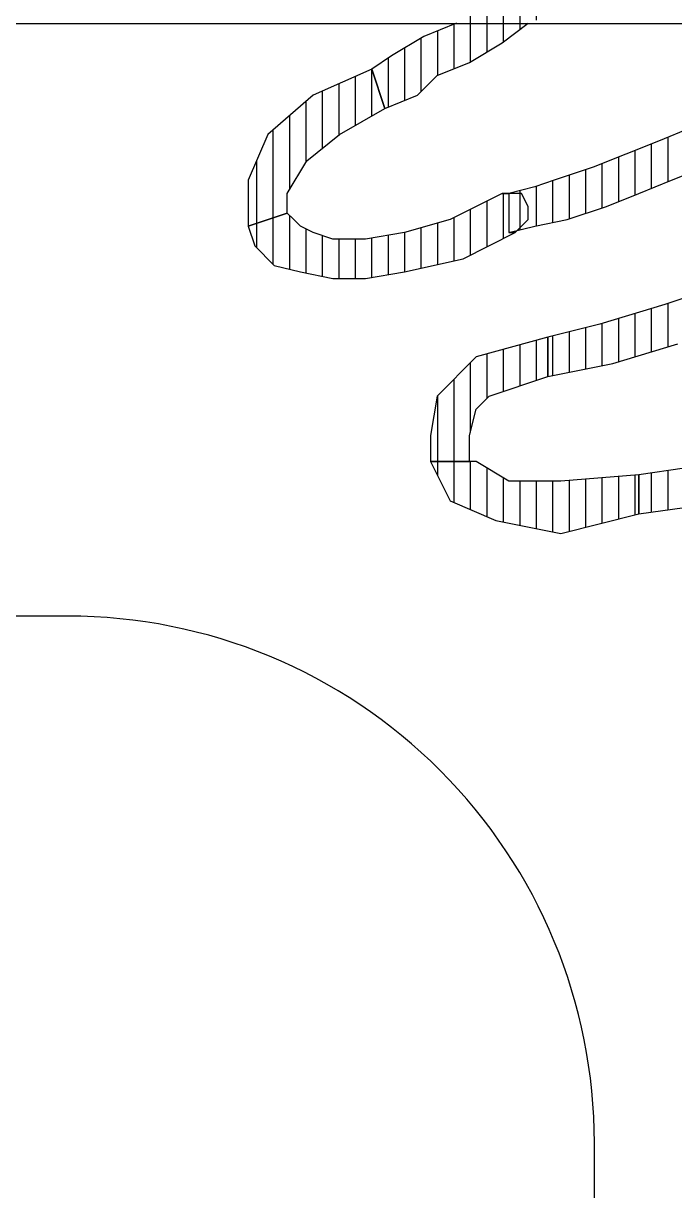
# Model space of a CAD drawing. Header units: millimetres. Extents: x 11489 to 12006, y 36725 to 37730.
# Drawn here: x 11565 to 11569.95, y 37447.32 to 37456.18 of the extents above; entities that cross this region are included whole.
import ezdxf

# ---------------------------------------------------------------- set-up
doc = ezdxf.new("R2010")
doc.units = ezdxf.units.MM
doc.layers.add('OC-Mutfak_Ekipman', color=252, linetype='Continuous')
doc.layers.add('S2000-002 Çizgi', color=7, linetype='Continuous')
pattern_1 = [(360, (-19413.11011, 29189.02214), (1e-16, 0.125), [25])]

# ---------------------------------------------------------------- blocks, each defined once
blk = doc.blocks.new('A$C72f7f077')
at = {"layer": 'S2000-002 Çizgi'}
for points in [[(113, 3), (7, 3, -0.414214), (3, 7), (3, 63, -0.414214), (7, 67), (113, 67, -0.414214), (117, 63), (117, 7, -0.414214)], [(66.5, 10), (108.5, 10, 0.414214), (112.5, 14), (112.5, 56, 0.414214), (108.5, 60), (66.5, 60, 0.414214), (62.5, 56), (62.5, 14, 0.414214)]]:
    blk.add_lwpolyline(points, format="xyb", close=True, dxfattribs=at)
blk = doc.blocks.new('A$C0b4f8896')
at = {"ltscale": 30}
h = blk.add_hatch(dxfattribs=at)
h.set_pattern_fill('DC_LINES', color=256, scale=0.1, style=0)
h.set_pattern_definition(pattern_1)
edge = h.paths.add_edge_path(flags=0)
edge.add_line((8.991, 12.0723), (8.8917, 12.5664))
edge.add_line((8.8917, 12.5664), (8.7427, 13.0615))
edge.add_line((8.7427, 13.0615), (8.5936, 13.5068))
edge.add_line((8.5936, 13.5068), (8.395, 13.9023))
edge.add_line((8.395, 13.9023), (8.1963, 14.2988))
edge.add_line((8.1963, 14.2988), (7.9479, 14.7441))
edge.add_line((7.9479, 14.7441), (7.7492, 15.041))
edge.add_line((7.7492, 15.041), (7.6002, 15.3379))
edge.add_line((7.6002, 15.3379), (7.3021, 15.2383))
edge.add_line((7.3021, 15.2383), (7.4511, 14.9414))
edge.add_line((7.4511, 14.9414), (7.6498, 14.5459))
edge.add_line((7.6498, 14.5459), (7.8982, 14.1992))
edge.add_line((7.8982, 14.1992), (8.0969, 13.8037))
edge.add_line((8.0969, 13.8037), (8.2956, 13.4082))
edge.add_line((8.2956, 13.4082), (8.4446, 12.9629))
edge.add_line((8.4446, 12.9629), (8.5936, 12.4678))
edge.add_line((8.5936, 12.4678), (8.693, 12.0723))
h = blk.add_hatch(dxfattribs=at)
h.set_pattern_fill('DC_LINES', color=256, scale=0.1, style=0)
h.set_pattern_definition(pattern_1)
edge = h.paths.add_edge_path(flags=0)
edge.add_line((8.991, 12.0723), (8.8917, 12.5664))
edge.add_line((8.8917, 12.5664), (8.7427, 13.0615))
edge.add_line((8.7427, 13.0615), (8.5936, 13.5068))
edge.add_line((8.5936, 13.5068), (8.395, 13.9023))
edge.add_line((8.395, 13.9023), (8.1963, 14.2988))
edge.add_line((8.1963, 14.2988), (7.9479, 14.7441))
edge.add_line((7.9479, 14.7441), (7.7492, 15.041))
edge.add_line((7.7492, 15.041), (7.6002, 15.3379))
edge.add_line((7.6002, 15.3379), (7.3021, 15.2383))
edge.add_line((7.3021, 15.2383), (7.4511, 14.9414))
edge.add_line((7.4511, 14.9414), (7.6498, 14.5459))
edge.add_line((7.6498, 14.5459), (7.8982, 14.1992))
edge.add_line((7.8982, 14.1992), (8.0969, 13.8037))
edge.add_line((8.0969, 13.8037), (8.2956, 13.4082))
edge.add_line((8.2956, 13.4082), (8.4446, 12.9629))
edge.add_line((8.4446, 12.9629), (8.5936, 12.4678))
edge.add_line((8.5936, 12.4678), (8.693, 12.0723))
h = blk.add_hatch(dxfattribs=at)
h.set_pattern_fill('DC_LINES', color=256, scale=0.1, style=0)
h.set_pattern_definition(pattern_1)
edge = h.paths.add_edge_path(flags=0)
edge.add_line((9.1401, 14.7441), (9.2394, 14.6445))
edge.add_line((9.2394, 14.6445), (9.2891, 14.4473))
edge.add_line((9.2891, 14.4473), (9.3884, 14.249))
edge.add_line((9.3884, 14.249), (9.4381, 14.002))
edge.add_line((9.4381, 14.002), (9.5375, 13.7539))
edge.add_line((9.5375, 13.7539), (9.5871, 13.4082))
edge.add_line((9.5871, 13.4082), (9.6865, 13.1113))
edge.add_line((9.6865, 13.1113), (9.7362, 12.7646))
edge.add_line((9.7362, 12.7646), (10.0342, 12.7646))
edge.add_line((10.0342, 12.7646), (9.9845, 13.1113))
edge.add_line((9.9845, 13.1113), (9.8852, 13.4082))
edge.add_line((9.8852, 13.4082), (9.8355, 13.7539))
edge.add_line((9.8355, 13.7539), (9.7362, 14.1006))
edge.add_line((9.7362, 14.1006), (9.6865, 14.3477))
edge.add_line((9.6865, 14.3477), (9.5871, 14.5459))
edge.add_line((9.5871, 14.5459), (9.5375, 14.7441))
edge.add_line((9.5375, 14.7441), (9.4381, 14.9414))
h = blk.add_hatch(dxfattribs=at)
h.set_pattern_fill('DC_LINES', color=256, scale=0.1, style=0)
h.set_pattern_definition(pattern_1)
edge = h.paths.add_edge_path(flags=0)
edge.add_line((9.1401, 14.7441), (9.2394, 14.6445))
edge.add_line((9.2394, 14.6445), (9.2891, 14.4473))
edge.add_line((9.2891, 14.4473), (9.3884, 14.249))
edge.add_line((9.3884, 14.249), (9.4381, 14.002))
edge.add_line((9.4381, 14.002), (9.5375, 13.7539))
edge.add_line((9.5375, 13.7539), (9.5871, 13.4082))
edge.add_line((9.5871, 13.4082), (9.6865, 13.1113))
edge.add_line((9.6865, 13.1113), (9.7362, 12.7646))
edge.add_line((9.7362, 12.7646), (10.0342, 12.7646))
edge.add_line((10.0342, 12.7646), (9.9845, 13.1113))
edge.add_line((9.9845, 13.1113), (9.8852, 13.4082))
edge.add_line((9.8852, 13.4082), (9.8355, 13.7539))
edge.add_line((9.8355, 13.7539), (9.7362, 14.1006))
edge.add_line((9.7362, 14.1006), (9.6865, 14.3477))
edge.add_line((9.6865, 14.3477), (9.5871, 14.5459))
edge.add_line((9.5871, 14.5459), (9.5375, 14.7441))
edge.add_line((9.5375, 14.7441), (9.4381, 14.9414))
h = blk.add_hatch(dxfattribs=at)
h.set_pattern_fill('DC_LINES', color=256, scale=0.1, style=0)
h.set_pattern_definition(pattern_1)
edge = h.paths.add_edge_path(flags=0)
edge.add_line((6.9047, 13.5068), (7.0041, 13.3584))
edge.add_line((7.0041, 13.3584), (7.1035, 13.1602))
edge.add_line((7.1035, 13.1602), (7.2028, 12.9131))
edge.add_line((7.2028, 12.9131), (7.3021, 12.666))
edge.add_line((7.3021, 12.666), (7.4015, 12.418))
edge.add_line((7.4015, 12.418), (7.5008, 12.1221))
edge.add_line((7.5008, 12.1221), (7.5505, 11.9736))
edge.add_line((7.5505, 11.9736), (7.6002, 11.7754))
edge.add_line((7.6002, 11.7754), (7.8982, 11.7754))
edge.add_line((7.8982, 11.7754), (7.8485, 11.9736))
edge.add_line((7.8485, 11.9736), (7.7989, 12.2207))
edge.add_line((7.7989, 12.2207), (7.6995, 12.5176))
edge.add_line((7.6995, 12.5176), (7.6002, 12.7646))
edge.add_line((7.6002, 12.7646), (7.5008, 13.0117))
edge.add_line((7.5008, 13.0117), (7.4015, 13.2598))
edge.add_line((7.4015, 13.2598), (7.3021, 13.457))
edge.add_line((7.3021, 13.457), (7.2028, 13.6055))
h = blk.add_hatch(dxfattribs=at)
h.set_pattern_fill('DC_LINES', color=256, scale=0.1, style=0)
h.set_pattern_definition(pattern_1)
edge = h.paths.add_edge_path(flags=0)
edge.add_line((6.9047, 13.5068), (7.0041, 13.3584))
edge.add_line((7.0041, 13.3584), (7.1035, 13.1602))
edge.add_line((7.1035, 13.1602), (7.2028, 12.9131))
edge.add_line((7.2028, 12.9131), (7.3021, 12.666))
edge.add_line((7.3021, 12.666), (7.4015, 12.418))
edge.add_line((7.4015, 12.418), (7.5008, 12.1221))
edge.add_line((7.5008, 12.1221), (7.5505, 11.9736))
edge.add_line((7.5505, 11.9736), (7.6002, 11.7754))
edge.add_line((7.6002, 11.7754), (7.8982, 11.7754))
edge.add_line((7.8982, 11.7754), (7.8485, 11.9736))
edge.add_line((7.8485, 11.9736), (7.7989, 12.2207))
edge.add_line((7.7989, 12.2207), (7.6995, 12.5176))
edge.add_line((7.6995, 12.5176), (7.6002, 12.7646))
edge.add_line((7.6002, 12.7646), (7.5008, 13.0117))
edge.add_line((7.5008, 13.0117), (7.4015, 13.2598))
edge.add_line((7.4015, 13.2598), (7.3021, 13.457))
edge.add_line((7.3021, 13.457), (7.2028, 13.6055))
h = blk.add_hatch(dxfattribs=at)
h.set_pattern_fill('DC_LINES', color=256, scale=0.1, style=0)
h.set_pattern_definition(pattern_1)
edge = h.paths.add_edge_path(flags=0)
edge.add_line((9.7362, 12.7646), (9.7858, 12.1709))
edge.add_line((9.7858, 12.1709), (9.7858, 11.7754))
edge.add_line((9.7858, 11.7754), (9.6368, 11.5283))
edge.add_line((9.6368, 11.5283), (9.6368, 11.4785))
edge.add_line((9.6368, 11.4785), (9.6368, 11.1816))
edge.add_line((9.6368, 11.1816), (9.9349, 11.3301))
edge.add_line((9.9349, 11.3301), (10.0839, 11.6768))
edge.add_line((10.0839, 11.6768), (10.1832, 12.1709))
edge.add_line((10.1832, 12.1709), (10.0342, 12.7646))
h = blk.add_hatch(dxfattribs=at)
h.set_pattern_fill('DC_LINES', color=256, scale=0.1, style=0)
h.set_pattern_definition(pattern_1)
edge = h.paths.add_edge_path(flags=0)
edge.add_line((9.7362, 12.7646), (9.7858, 12.1709))
edge.add_line((9.7858, 12.1709), (9.7858, 11.7754))
edge.add_line((9.7858, 11.7754), (9.6368, 11.5283))
edge.add_line((9.6368, 11.5283), (9.6368, 11.4785))
edge.add_line((9.6368, 11.4785), (9.6368, 11.1816))
edge.add_line((9.6368, 11.1816), (9.9349, 11.3301))
edge.add_line((9.9349, 11.3301), (10.0839, 11.6768))
edge.add_line((10.0839, 11.6768), (10.1832, 12.1709))
edge.add_line((10.1832, 12.1709), (10.0342, 12.7646))
h = blk.add_hatch(dxfattribs=at)
h.set_pattern_fill('DC_LINES', color=256, scale=0.1, style=0)
h.set_pattern_definition(pattern_1)
edge = h.paths.add_edge_path(flags=0)
edge.add_line((6.9544, 10.835), (6.855, 11.083))
edge.add_line((6.855, 11.083), (6.706, 11.2314))
edge.add_line((6.706, 11.2314), (6.6067, 11.4785))
edge.add_line((6.6067, 11.4785), (6.4576, 11.7256))
edge.add_line((6.4576, 11.7256), (6.3087, 11.9238))
edge.add_line((6.3087, 11.9238), (6.2093, 12.1709))
edge.add_line((6.2093, 12.1709), (6.0602, 12.3691))
edge.add_line((6.0602, 12.3691), (5.9609, 12.5176))
edge.add_line((5.9609, 12.5176), (5.6628, 12.3193))
edge.add_line((5.6628, 12.3193), (5.7622, 12.1709))
edge.add_line((5.7622, 12.1709), (5.9112, 11.9736))
edge.add_line((5.9112, 11.9736), (6.0106, 11.8242))
edge.add_line((6.0106, 11.8242), (6.1596, 11.5283))
edge.add_line((6.1596, 11.5283), (6.3087, 11.3799))
edge.add_line((6.3087, 11.3799), (6.408, 11.1318))
edge.add_line((6.408, 11.1318), (6.557, 10.8848))
edge.add_line((6.557, 10.8848), (6.6564, 10.7363))
h = blk.add_hatch(dxfattribs=at)
h.set_pattern_fill('DC_LINES', color=256, scale=0.1, style=0)
h.set_pattern_definition(pattern_1)
edge = h.paths.add_edge_path(flags=0)
edge.add_line((6.9544, 10.835), (6.855, 11.083))
edge.add_line((6.855, 11.083), (6.706, 11.2314))
edge.add_line((6.706, 11.2314), (6.6067, 11.4785))
edge.add_line((6.6067, 11.4785), (6.4576, 11.7256))
edge.add_line((6.4576, 11.7256), (6.3087, 11.9238))
edge.add_line((6.3087, 11.9238), (6.2093, 12.1709))
edge.add_line((6.2093, 12.1709), (6.0602, 12.3691))
edge.add_line((6.0602, 12.3691), (5.9609, 12.5176))
edge.add_line((5.9609, 12.5176), (5.6628, 12.3193))
edge.add_line((5.6628, 12.3193), (5.7622, 12.1709))
edge.add_line((5.7622, 12.1709), (5.9112, 11.9736))
edge.add_line((5.9112, 11.9736), (6.0106, 11.8242))
edge.add_line((6.0106, 11.8242), (6.1596, 11.5283))
edge.add_line((6.1596, 11.5283), (6.3087, 11.3799))
edge.add_line((6.3087, 11.3799), (6.408, 11.1318))
edge.add_line((6.408, 11.1318), (6.557, 10.8848))
edge.add_line((6.557, 10.8848), (6.6564, 10.7363))
h = blk.add_hatch(dxfattribs=at)
h.set_pattern_fill('DC_LINES', color=256, scale=0.1, style=0)
h.set_pattern_definition(pattern_1)
edge = h.paths.add_edge_path(flags=0)
edge.add_line((9.6368, 11.4785), (9.4381, 11.4785))
edge.add_line((9.4381, 11.4785), (9.2394, 11.5283))
edge.add_line((9.2394, 11.5283), (9.1401, 11.627))
edge.add_line((9.1401, 11.627), (8.991, 12.0723))
edge.add_line((8.991, 12.0723), (8.693, 12.0723))
edge.add_line((8.693, 12.0723), (8.842, 11.5283))
edge.add_line((8.842, 11.5283), (9.1401, 11.2314))
edge.add_line((9.1401, 11.2314), (9.4381, 11.1816))
edge.add_line((9.4381, 11.1816), (9.6368, 11.1816))
h = blk.add_hatch(dxfattribs=at)
h.set_pattern_fill('DC_LINES', color=256, scale=0.1, style=0)
h.set_pattern_definition(pattern_1)
edge = h.paths.add_edge_path(flags=0)
edge.add_line((9.6368, 11.4785), (9.4381, 11.4785))
edge.add_line((9.4381, 11.4785), (9.2394, 11.5283))
edge.add_line((9.2394, 11.5283), (9.1401, 11.627))
edge.add_line((9.1401, 11.627), (8.991, 12.0723))
edge.add_line((8.991, 12.0723), (8.693, 12.0723))
edge.add_line((8.693, 12.0723), (8.842, 11.5283))
edge.add_line((8.842, 11.5283), (9.1401, 11.2314))
edge.add_line((9.1401, 11.2314), (9.4381, 11.1816))
edge.add_line((9.4381, 11.1816), (9.6368, 11.1816))
h = blk.add_hatch(dxfattribs=at)
h.set_pattern_fill('DC_LINES', color=256, scale=0.1, style=0)
h.set_pattern_definition(pattern_1)
edge = h.paths.add_edge_path(flags=0)
edge.add_line((7.6002, 11.7754), (7.6002, 11.7256))
edge.add_line((7.6002, 11.7256), (7.7989, 11.3301))
edge.add_line((7.7989, 11.3301), (7.8982, 10.9834))
edge.add_line((7.8982, 10.9834), (7.9479, 10.6865))
edge.add_line((7.9479, 10.6865), (7.9479, 10.4395))
edge.add_line((7.9479, 10.4395), (7.8982, 10.291))
edge.add_line((7.8982, 10.291), (7.8485, 10.1924))
edge.add_line((7.8485, 10.1924), (7.7989, 10.1426))
edge.add_line((7.7989, 10.1426), (7.7492, 10.0928))
edge.add_line((7.7492, 10.0928), (7.8485, 9.7959))
edge.add_line((7.8485, 9.7959), (7.9975, 9.8457))
edge.add_line((7.9975, 9.8457), (8.1466, 9.9941))
edge.add_line((8.1466, 9.9941), (8.1963, 10.1924))
edge.add_line((8.1963, 10.1924), (8.2459, 10.4395))
edge.add_line((8.2459, 10.4395), (8.2459, 10.6865))
edge.add_line((8.2459, 10.6865), (8.1963, 10.9834))
edge.add_line((8.1963, 10.9834), (8.0969, 11.4287))
edge.add_line((8.0969, 11.4287), (7.8982, 11.8242))
edge.add_line((7.8982, 11.8242), (7.8982, 11.7754))
edge.add_line((7.8982, 11.7754), (7.8982, 11.8242))
edge.add_line((7.8982, 11.8242), (7.7989, 11.9238))
edge.add_line((7.7989, 11.9238), (7.6995, 11.9238))
edge.add_line((7.6995, 11.9238), (7.6002, 11.874))
edge.add_line((7.6002, 11.874), (7.6002, 11.7256))
h = blk.add_hatch(dxfattribs=at)
h.set_pattern_fill('DC_LINES', color=256, scale=0.1, style=0)
h.set_pattern_definition(pattern_1)
edge = h.paths.add_edge_path(flags=0)
edge.add_line((7.6002, 11.7754), (7.6002, 11.7256))
edge.add_line((7.6002, 11.7256), (7.7989, 11.3301))
edge.add_line((7.7989, 11.3301), (7.8982, 10.9834))
edge.add_line((7.8982, 10.9834), (7.9479, 10.6865))
edge.add_line((7.9479, 10.6865), (7.9479, 10.4395))
edge.add_line((7.9479, 10.4395), (7.8982, 10.291))
edge.add_line((7.8982, 10.291), (7.8485, 10.1924))
edge.add_line((7.8485, 10.1924), (7.7989, 10.1426))
edge.add_line((7.7989, 10.1426), (7.7492, 10.0928))
edge.add_line((7.7492, 10.0928), (7.8485, 9.7959))
edge.add_line((7.8485, 9.7959), (7.9975, 9.8457))
edge.add_line((7.9975, 9.8457), (8.1466, 9.9941))
edge.add_line((8.1466, 9.9941), (8.1963, 10.1924))
edge.add_line((8.1963, 10.1924), (8.2459, 10.4395))
edge.add_line((8.2459, 10.4395), (8.2459, 10.6865))
edge.add_line((8.2459, 10.6865), (8.1963, 10.9834))
edge.add_line((8.1963, 10.9834), (8.0969, 11.4287))
edge.add_line((8.0969, 11.4287), (7.8982, 11.8242))
edge.add_line((7.8982, 11.8242), (7.8982, 11.7754))
edge.add_line((7.8982, 11.7754), (7.8982, 11.8242))
edge.add_line((7.8982, 11.8242), (7.7989, 11.9238))
edge.add_line((7.7989, 11.9238), (7.6995, 11.9238))
edge.add_line((7.6995, 11.9238), (7.6002, 11.874))
edge.add_line((7.6002, 11.874), (7.6002, 11.7256))
h = blk.add_hatch(dxfattribs=at)
h.set_pattern_fill('DC_LINES', color=256, scale=0.1, style=0)
h.set_pattern_definition(pattern_1)
edge = h.paths.add_edge_path(flags=0)
edge.add_line((7.7492, 10.0928), (7.6002, 10.0928))
edge.add_line((7.6002, 10.0928), (7.3518, 10.2412))
edge.add_line((7.3518, 10.2412), (7.1531, 10.4893))
edge.add_line((7.1531, 10.4893), (6.9544, 10.835))
edge.add_line((6.9544, 10.835), (6.6564, 10.7363))
edge.add_line((6.6564, 10.7363), (6.855, 10.291))
edge.add_line((6.855, 10.291), (7.1531, 9.9443))
edge.add_line((7.1531, 9.9443), (7.5008, 9.7959))
edge.add_line((7.5008, 9.7959), (7.8485, 9.7959))
h = blk.add_hatch(dxfattribs=at)
h.set_pattern_fill('DC_LINES', color=256, scale=0.1, style=0)
h.set_pattern_definition(pattern_1)
edge = h.paths.add_edge_path(flags=0)
edge.add_line((7.7492, 10.0928), (7.6002, 10.0928))
edge.add_line((7.6002, 10.0928), (7.3518, 10.2412))
edge.add_line((7.3518, 10.2412), (7.1531, 10.4893))
edge.add_line((7.1531, 10.4893), (6.9544, 10.835))
edge.add_line((6.9544, 10.835), (6.6564, 10.7363))
edge.add_line((6.6564, 10.7363), (6.855, 10.291))
edge.add_line((6.855, 10.291), (7.1531, 9.9443))
edge.add_line((7.1531, 9.9443), (7.5008, 9.7959))
edge.add_line((7.5008, 9.7959), (7.8485, 9.7959))
for p, q in [((8.2956, 13.4082), (8.4446, 12.9629)), ((8.2956, 13.4082), (8.4446, 12.9629)), ((7.5008, 13.0117), (7.4015, 13.2598)), ((7.5008, 13.0117), (7.4015, 13.2598)), ((7.1035, 13.1602), (7.2028, 12.9131)), ((7.1035, 13.1602), (7.2028, 12.9131)), ((8.8917, 12.5664), (8.7427, 13.0615)), ((8.8917, 12.5664), (8.7427, 13.0615)), ((9.6865, 13.1113), (9.7362, 12.7646)), ((9.6865, 13.1113), (9.7362, 12.7646)), ((10.0342, 12.7646), (9.9845, 13.1113)), ((10.0342, 12.7646), (9.9845, 13.1113)), ((7.6002, 12.7646), (7.5008, 13.0117)), ((7.6002, 12.7646), (7.5008, 13.0117)), ((8.4446, 12.9629), (8.5936, 12.4678)), ((8.4446, 12.9629), (8.5936, 12.4678)), ((7.2028, 12.9131), (7.3021, 12.666)), ((7.2028, 12.9131), (7.3021, 12.666)), ((7.6995, 12.5176), (7.6002, 12.7646)), ((7.6995, 12.5176), (7.6002, 12.7646)), ((9.7362, 12.7646), (9.7362, 12.7646)), ((9.7362, 12.7646), (9.7858, 12.1709)), ((10.0342, 12.7646), (9.7362, 12.7646)), ((9.7362, 12.7646), (9.7362, 12.7646)), ((9.7362, 12.7646), (9.7362, 12.7646)), ((9.7362, 12.7646), (9.7858, 12.1709)), ((10.0342, 12.7646), (9.7362, 12.7646)), ((9.7362, 12.7646), (9.7362, 12.7646)), ((9.7362, 12.7646), (10.0342, 12.7646)), ((9.7362, 12.7646), (10.0342, 12.7646)), ((10.1832, 12.1709), (10.0342, 12.7646)), ((10.0342, 12.7646), (10.0342, 12.7646)), ((10.1832, 12.1709), (10.0342, 12.7646)), ((10.0342, 12.7646), (10.0342, 12.7646)), ((7.3021, 12.666), (7.4015, 12.418)), ((7.3021, 12.666), (7.4015, 12.418)), ((7.7989, 12.2207), (7.6995, 12.5176)), ((7.7989, 12.2207), (7.6995, 12.5176)), ((8.991, 12.0723), (8.8917, 12.5664)), ((8.991, 12.0723), (8.8917, 12.5664)), ((7.4015, 12.418), (7.5008, 12.1221)), ((7.4015, 12.418), (7.5008, 12.1221)), ((8.5936, 12.4678), (8.693, 12.0723)), ((8.5936, 12.4678), (8.693, 12.0723)), ((7.8485, 11.9736), (7.7989, 12.2207)), ((7.8485, 11.9736), (7.7989, 12.2207)), ((9.7858, 12.1709), (9.7858, 11.7754)), ((9.7858, 12.1709), (9.7858, 11.7754)), ((10.0839, 11.6768), (10.1832, 12.1709)), ((10.0839, 11.6768), (10.1832, 12.1709)), ((7.5008, 12.1221), (7.5505, 11.9736)), ((7.5008, 12.1221), (7.5505, 11.9736)), ((8.693, 12.0723), (8.693, 12.0723)), ((8.693, 12.0723), (8.991, 12.0723)), ((8.693, 12.0723), (8.693, 12.0723)), ((8.693, 12.0723), (8.991, 12.0723)), ((8.991, 12.0723), (8.693, 12.0723)), ((8.693, 12.0723), (8.842, 11.5283)), ((8.991, 12.0723), (8.693, 12.0723)), ((8.693, 12.0723), (8.842, 11.5283)), ((8.991, 12.0723), (8.991, 12.0723)), ((8.991, 12.0723), (8.991, 12.0723)), ((8.991, 12.0723), (8.991, 12.0723)), ((8.991, 12.0723), (8.991, 12.0723)), ((9.1401, 11.627), (8.991, 12.0723)), ((9.1401, 11.627), (8.991, 12.0723)), ((7.5505, 11.9736), (7.6002, 11.7754)), ((7.5505, 11.9736), (7.6002, 11.7754)), ((7.8982, 11.7754), (7.8485, 11.9736)), ((7.8982, 11.7754), (7.8485, 11.9736)), ((6.4576, 11.7256), (6.3087, 11.9238)), ((6.4576, 11.7256), (6.3087, 11.9238)), ((7.6995, 11.9238), (7.6002, 11.874)), ((7.6995, 11.9238), (7.6002, 11.874)), ((7.7989, 11.9238), (7.6995, 11.9238)), ((7.7989, 11.9238), (7.6995, 11.9238)), ((7.8982, 11.8242), (7.7989, 11.9238)), ((7.8982, 11.8242), (7.7989, 11.9238)), ((7.6002, 11.874), (7.6002, 11.7256)), ((7.6002, 11.874), (7.6002, 11.7256)), ((8.0969, 11.4287), (7.8982, 11.8242)), ((7.8982, 11.8242), (7.8982, 11.7754)), ((7.8982, 11.7754), (7.8982, 11.8242)), ((8.0969, 11.4287), (7.8982, 11.8242)), ((7.8982, 11.8242), (7.8982, 11.7754)), ((7.8982, 11.7754), (7.8982, 11.8242)), ((6.6067, 11.4785), (6.4576, 11.7256)), ((6.6067, 11.4785), (6.4576, 11.7256)), ((7.6002, 11.7754), (7.6002, 11.7256)), ((7.6002, 11.7256), (7.6002, 11.7754)), ((7.6002, 11.7754), (7.6002, 11.7754)), ((7.6002, 11.7754), (7.8982, 11.7754)), ((7.6002, 11.7754), (7.6002, 11.7256)), ((7.6002, 11.7256), (7.6002, 11.7754)), ((7.6002, 11.7754), (7.6002, 11.7754)), ((7.6002, 11.7754), (7.8982, 11.7754)), ((7.6002, 11.7256), (7.7989, 11.3301)), ((7.6002, 11.7256), (7.7989, 11.3301)), ((9.7858, 11.7754), (9.6368, 11.5283)), ((9.7858, 11.7754), (9.6368, 11.5283)), ((9.2394, 11.5283), (9.1401, 11.627)), ((9.2394, 11.5283), (9.1401, 11.627)), ((9.9349, 11.3301), (10.0839, 11.6768)), ((9.9349, 11.3301), (10.0839, 11.6768)), ((8.842, 11.5283), (9.1401, 11.2314)), ((8.842, 11.5283), (9.1401, 11.2314)), ((9.4381, 11.4785), (9.2394, 11.5283)), ((9.4381, 11.4785), (9.2394, 11.5283)), ((9.6368, 11.5283), (9.6368, 11.4785)), ((9.6368, 11.5283), (9.6368, 11.4785)), ((6.706, 11.2314), (6.6067, 11.4785)), ((6.706, 11.2314), (6.6067, 11.4785)), ((9.6368, 11.4785), (9.4381, 11.4785)), ((9.6368, 11.4785), (9.4381, 11.4785)), ((9.6368, 11.4785), (9.6368, 11.4785)), ((9.6368, 11.1816), (9.6368, 11.4785)), ((9.6368, 11.4785), (9.6368, 11.4785)), ((9.6368, 11.4785), (9.6368, 11.1816)), ((9.6368, 11.4785), (9.6368, 11.4785)), ((9.6368, 11.1816), (9.6368, 11.4785)), ((9.6368, 11.4785), (9.6368, 11.4785)), ((9.6368, 11.4785), (9.6368, 11.1816)), ((6.3087, 11.3799), (6.408, 11.1318)), ((6.3087, 11.3799), (6.408, 11.1318)), ((8.1963, 10.9834), (8.0969, 11.4287)), ((8.1963, 10.9834), (8.0969, 11.4287)), ((7.7989, 11.3301), (7.8982, 10.9834)), ((7.7989, 11.3301), (7.8982, 10.9834)), ((9.6368, 11.1816), (9.9349, 11.3301)), ((9.6368, 11.1816), (9.9349, 11.3301)), ((6.855, 11.083), (6.706, 11.2314)), ((6.855, 11.083), (6.706, 11.2314)), ((9.1401, 11.2314), (9.4381, 11.1816)), ((9.1401, 11.2314), (9.4381, 11.1816)), ((9.4381, 11.1816), (9.6368, 11.1816)), ((9.4381, 11.1816), (9.6368, 11.1816)), ((9.6368, 11.1816), (9.6368, 11.1816)), ((9.6368, 11.1816), (9.6368, 11.1816)), ((6.408, 11.1318), (6.557, 10.8848)), ((6.408, 11.1318), (6.557, 10.8848)), ((6.9544, 10.835), (6.855, 11.083)), ((6.9544, 10.835), (6.855, 11.083)), ((7.8982, 10.9834), (7.9479, 10.6865)), ((7.8982, 10.9834), (7.9479, 10.6865)), ((8.2459, 10.6865), (8.1963, 10.9834)), ((8.2459, 10.6865), (8.1963, 10.9834)), ((6.557, 10.8848), (6.6564, 10.7363)), ((6.557, 10.8848), (6.6564, 10.7363)), ((6.6564, 10.7363), (6.9544, 10.835)), ((6.6564, 10.7363), (6.9544, 10.835)), ((6.9544, 10.835), (6.6564, 10.7363)), ((6.9544, 10.835), (6.6564, 10.7363)), ((6.9544, 10.835), (6.9544, 10.835)), ((6.9544, 10.835), (6.9544, 10.835)), ((6.9544, 10.835), (6.9544, 10.835)), ((6.9544, 10.835), (6.9544, 10.835)), ((7.1531, 10.4893), (6.9544, 10.835)), ((7.1531, 10.4893), (6.9544, 10.835)), ((6.6564, 10.7363), (6.6564, 10.7363)), ((6.6564, 10.7363), (6.6564, 10.7363)), ((6.6564, 10.7363), (6.855, 10.291)), ((6.6564, 10.7363), (6.855, 10.291)), ((7.9479, 10.6865), (7.9479, 10.4395)), ((7.9479, 10.6865), (7.9479, 10.4395)), ((8.2459, 10.4395), (8.2459, 10.6865)), ((8.2459, 10.4395), (8.2459, 10.6865)), ((7.3518, 10.2412), (7.1531, 10.4893)), ((7.3518, 10.2412), (7.1531, 10.4893)), ((7.9479, 10.4395), (7.8982, 10.291)), ((7.9479, 10.4395), (7.8982, 10.291)), ((8.1963, 10.1924), (8.2459, 10.4395)), ((8.1963, 10.1924), (8.2459, 10.4395)), ((6.855, 10.291), (7.1531, 9.9443)), ((6.855, 10.291), (7.1531, 9.9443)), ((7.8982, 10.291), (7.8485, 10.1924)), ((7.8982, 10.291), (7.8485, 10.1924)), ((7.6002, 10.0928), (7.3518, 10.2412)), ((7.6002, 10.0928), (7.3518, 10.2412)), ((7.8485, 10.1924), (7.7989, 10.1426)), ((7.8485, 10.1924), (7.7989, 10.1426)), ((8.1466, 9.9941), (8.1963, 10.1924)), ((8.1466, 9.9941), (8.1963, 10.1924)), ((7.7989, 10.1426), (7.7492, 10.0928)), ((7.7989, 10.1426), (7.7492, 10.0928)), ((7.7492, 10.0928), (7.6002, 10.0928)), ((7.7492, 10.0928), (7.6002, 10.0928)), ((7.7492, 10.0928), (7.7492, 10.0928)), ((7.8485, 9.7959), (7.7492, 10.0928)), ((7.7492, 10.0928), (7.7492, 10.0928)), ((7.7492, 10.0928), (7.8485, 9.7959)), ((7.7492, 10.0928), (7.7492, 10.0928)), ((7.8485, 9.7959), (7.7492, 10.0928)), ((7.7492, 10.0928), (7.7492, 10.0928)), ((7.7492, 10.0928), (7.8485, 9.7959)), ((7.1531, 9.9443), (7.5008, 9.7959)), ((7.1531, 9.9443), (7.5008, 9.7959)), ((7.9975, 9.8457), (8.1466, 9.9941)), ((7.9975, 9.8457), (8.1466, 9.9941)), ((7.8485, 9.7959), (7.9975, 9.8457)), ((7.8485, 9.7959), (7.9975, 9.8457)), ((7.5008, 9.7959), (7.8485, 9.7959)), ((7.5008, 9.7959), (7.8485, 9.7959)), ((7.8485, 9.7959), (7.8485, 9.7959)), ((7.8485, 9.7959), (7.8485, 9.7959))]:
    blk.add_line(p, q, dxfattribs=at)

msp = doc.modelspace()

# ---------------------------------------------------------------- block references
at = {"color": 0, "rotation": 90}
msp.add_blockref('A$C72f7f077', (11579.3396, 37339.1793), dxfattribs=at)
at = {"layer": 'OC-Mutfak_Ekipman', "linetype": 'Continuous', "rotation": 270}
msp.add_blockref('A$C0b4f8896', (11556.9132, 37462.489), dxfattribs=at)

doc.saveas('drawing.dxf')
